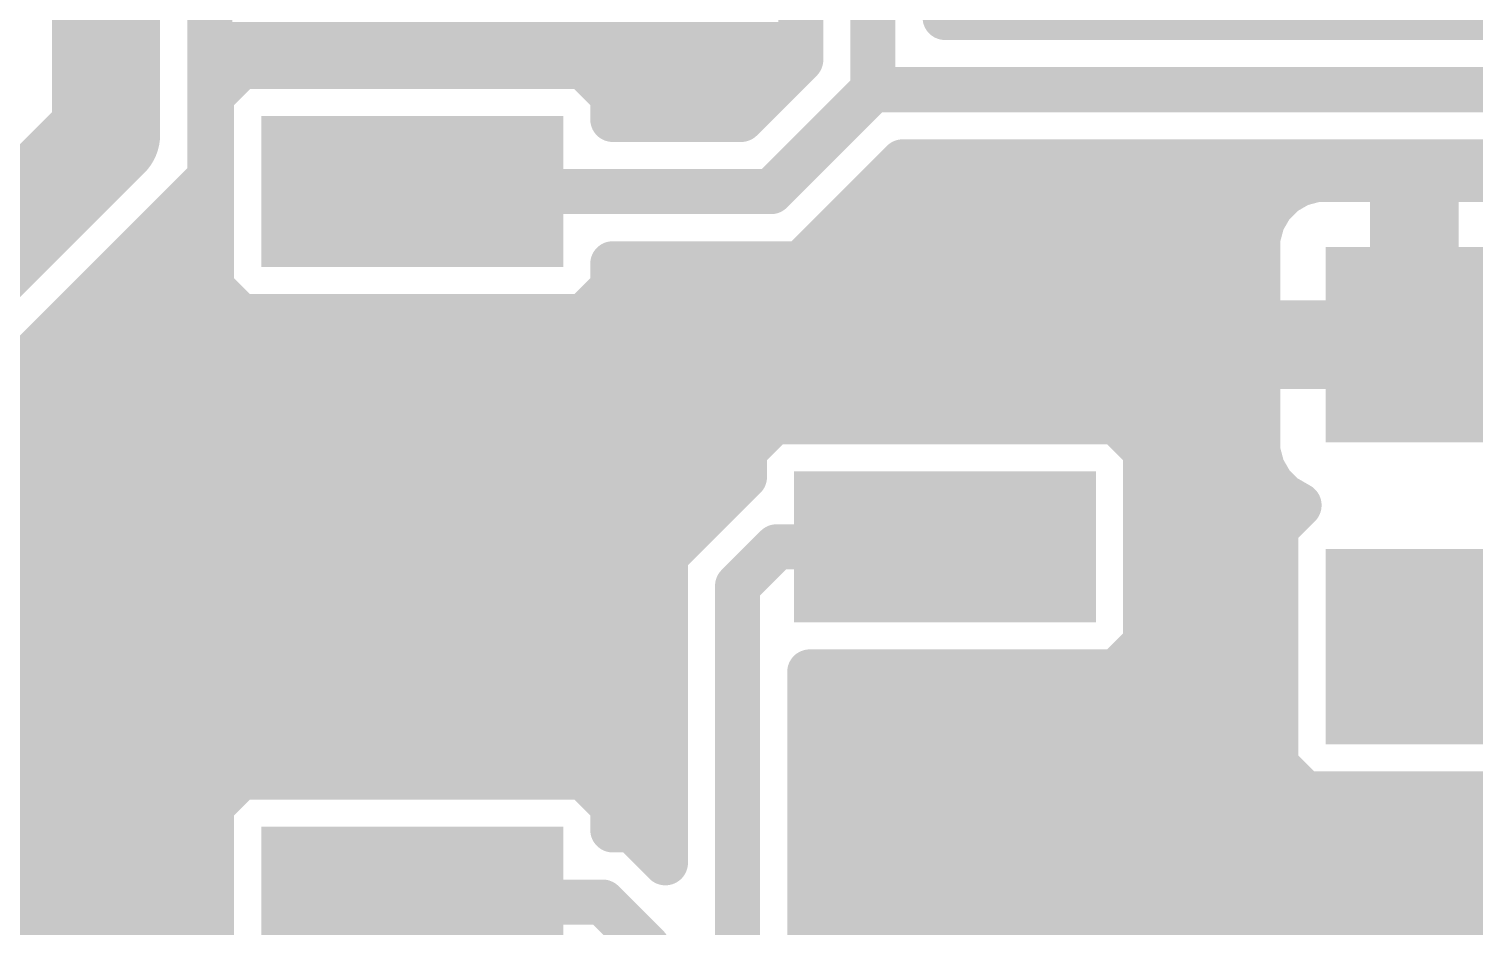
# Model space of a CAD drawing. Extents: x 0 to 38, y 0 to 44.4.
# Drawn here: x 8.46 to 16.59, y 29.33 to 34.38 of the extents above; entities that cross this region are included whole.
import ezdxf

# ---------------------------------------------------------------- set-up
doc = ezdxf.new("R2010")
doc.units = 0
doc.layers.add('1', color=22, linetype='CONTINUOUS')

# ---------------------------------------------------------------- blocks, each defined once
blk = doc.blocks.new('RECT')
blk.add_solid([(-0.5, -0.5), (0.5, -0.5), (-0.5, 0.5), (0.5, 0.5)])

msp = doc.modelspace()

# ---------------------------------------------------------------- linework, layer by layer
at = {"layer": '1'}
for points, const_width in [([(8.89, 33.782), (8.89, 37.084)], 0.6096), ([(9.4742, 33.54), (9.4742, 36.842)], 0.254), ([(13.6144, 34.4424), (13.6144, 36.2363)], 0.254), ([(13.208, 36.068), (13.208, 34.036)], 0.254), ([(12.8016, 35.5426), (12.8016, 34.2043)], 0.254), ([(26.5017, 34.4424), (13.6144, 34.4424)], 0.254), ([(9.4742, 34.29), (12.8016, 34.29)], 0.254), ([(9.6483, 34.1664), (9.4846, 34.0027)], 0.254), ([(11.5797, 34.1664), (9.6483, 34.1664)], 0.254), ([(11.7434, 34.0027), (11.5797, 34.1664)], 0.254), ([(12.8016, 34.2043), (12.4657, 33.8684)], 0.254), ([(9.4742, 34.036), (9.5179, 34.036)], 0.254), ([(9.4846, 34.0027), (9.4846, 32.9213)], 0.254), ([(11.7101, 34.036), (12.6333, 34.036)], 0.254), ([(11.7434, 33.8684), (11.7434, 34.0027)], 0.254), ([(13.208, 34.036), (12.634, 33.462)], 0.254), ([(26.67, 34.036), (13.208, 34.036)], 0.254), ([(4.826, 29.718), (8.89, 33.782)], 0.6096), ([(12.4657, 33.8684), (11.7434, 33.8684)], 0.254), ([(9.4742, 33.782), (9.4846, 33.782)], 0.254), ([(13.0404, 33.2937), (13.3763, 33.6296)], 0.254), ([(13.3763, 33.6296), (26.8383, 33.6296)], 0.254), ([(9.132, 33.1978), (9.4742, 33.54)], 0.254), ([(9.4622, 33.528), (9.4846, 33.528)], 0.254), ([(13.2747, 33.528), (15.6947, 33.528)], 0.254), ([(15.6089, 33.505), (15.5221, 33.4549)], 0.254), ([(15.7058, 33.531), (15.6089, 33.505)], 0.254), ([(16.133, 33.531), (15.7058, 33.531)], 0.254), ([(16.133, 32.723), (16.133, 33.531)], 0.254), ([(16.133, 33.528), (16.379, 33.528)], 0.254), ([(16.8062, 33.531), (16.379, 33.531)], 0.254), ([(16.379, 33.531), (16.379, 32.723)], 0.254), ([(10.614, 33.462), (12.634, 33.462)], 0.254), ([(15.5221, 33.4549), (15.4511, 33.3839)], 0.254), ([(15.4511, 33.3839), (15.401, 33.2971)], 0.254), ([(9.2082, 33.274), (9.4846, 33.274)], 0.254), ([(12.8023, 33.0556), (13.0404, 33.2937)], 0.254), ([(13.0207, 33.274), (15.3948, 33.274)], 0.254), ([(15.401, 33.2971), (15.375, 33.2002)], 0.254), ([(16.133, 33.274), (16.379, 33.274)], 0.254), ([(5.4102, 29.476), (9.132, 33.1978)], 0.254), ([(15.375, 33.2002), (15.375, 32.723)], 0.254), ([(8.9542, 33.02), (9.4846, 33.02)], 0.254), ([(11.7434, 32.9213), (11.7434, 33.0556)], 0.254), ([(11.7434, 33.0556), (12.8023, 33.0556)], 0.254), ([(11.7434, 33.02), (15.375, 33.02)], 0.254), ([(16.133, 33.02), (16.379, 33.02)], 0.254), ([(9.4846, 32.9213), (9.6483, 32.7576)], 0.254), ([(11.5797, 32.7576), (11.7434, 32.9213)], 0.254), ([(8.7002, 32.766), (9.6399, 32.766)], 0.254), ([(9.6483, 32.7576), (11.5797, 32.7576)], 0.254), ([(11.5881, 32.766), (15.375, 32.766)], 0.254), ([(16.133, 32.766), (16.379, 32.766)], 0.254), ([(15.375, 32.723), (16.133, 32.723)], 0.254), ([(16.379, 32.723), (16.133, 32.723)], 0.254), ([(16.133, 32.723), (16.133, 32.477)], 0.254), ([(16.379, 32.477), (16.379, 32.723)], 0.254), ([(16.379, 32.723), (17.137, 32.723)], 0.254), ([(8.4462, 32.512), (16.133, 32.512)], 0.254), ([(16.379, 32.512), (17.4946, 32.512)], 0.254), ([(16.133, 32.477), (15.375, 32.477)], 0.254), ([(15.375, 32.477), (15.375, 31.9998)], 0.254), ([(17.137, 32.477), (16.379, 32.477)], 0.254), ([(8.1922, 32.258), (15.375, 32.258)], 0.254), ([(12.6483, 32.1664), (12.4846, 32.0027)], 0.254), ([(14.5797, 32.1664), (12.6483, 32.1664)], 0.254), ([(14.7434, 32.0027), (14.5797, 32.1664)], 0.254), ([(7.9382, 32.004), (12.4859, 32.004)], 0.254), ([(12.4846, 32.0027), (12.4846, 31.8553)], 0.254), ([(14.7421, 32.004), (15.375, 32.004)], 0.254), ([(14.7434, 30.9213), (14.7434, 32.0027)], 0.254), ([(15.375, 31.9998), (15.401, 31.9029)], 0.254), ([(12.4846, 31.8553), (12.2777, 31.6484)], 0.254), ([(15.401, 31.9029), (15.4511, 31.8161)], 0.254), ([(15.4511, 31.8161), (15.5221, 31.7451)], 0.254), ([(7.6842, 31.75), (12.3793, 31.75)], 0.254), ([(14.7434, 31.75), (15.5172, 31.75)], 0.254), ([(15.607, 31.6961), (15.4766, 31.5657)], 0.254), ([(15.5221, 31.7451), (15.607, 31.6961)], 0.254), ([(12.2777, 31.6484), (12.0396, 31.4103)], 0.254), ([(15.4766, 31.5657), (15.4766, 30.2343)], 0.254), ([(7.4302, 31.496), (12.1253, 31.496)], 0.254), ([(12.666, 31.462), (12.446, 31.242)], 0.254), ([(13.614, 31.462), (12.666, 31.462)], 0.254), ([(14.7434, 31.496), (15.4766, 31.496)], 0.254), ([(12.0396, 31.4103), (12.0396, 29.6831)], 0.254), ([(7.1762, 31.242), (12.0396, 31.242)], 0.254), ([(12.446, 31.242), (12.446, 22.86)], 0.254), ([(14.7434, 31.242), (15.4766, 31.242)], 0.254), ([(6.9222, 30.988), (12.0396, 30.988)], 0.254), ([(14.7434, 30.988), (15.4766, 30.988)], 0.254), ([(14.5797, 30.7576), (14.7434, 30.9213)], 0.254), ([(16.256, 30.9), (17.106, 30.9)], 0.254), ([(6.6682, 30.734), (12.0396, 30.734)], 0.254), ([(12.8524, 28.1664), (12.8524, 30.7576)], 0.254), ([(12.8524, 30.7576), (14.5797, 30.7576)], 0.254), ([(12.8524, 30.734), (15.4766, 30.734)], 0.254), ([(6.4142, 30.48), (12.0396, 30.48)], 0.254), ([(12.8524, 30.48), (15.4766, 30.48)], 0.254), ([(6.1602, 30.226), (12.0396, 30.226)], 0.254), ([(12.8524, 30.226), (15.4849, 30.226)], 0.254), ([(15.4766, 30.2343), (15.6403, 30.0706)], 0.254), ([(9.6483, 30.1664), (9.4846, 30.0027)], 0.254), ([(11.5797, 30.1664), (9.6483, 30.1664)], 0.254), ([(11.7434, 30.0027), (11.5797, 30.1664)], 0.254), ([(15.6403, 30.0706), (16.8717, 30.0706)], 0.254), ([(9.4846, 30.0027), (9.4846, 28.9213)], 0.254), ([(11.7434, 29.8684), (11.7434, 30.0027)], 0.254), ([(5.9062, 29.972), (9.4846, 29.972)], 0.254), ([(11.7434, 29.972), (12.0396, 29.972)], 0.254), ([(12.8524, 29.972), (17.4593, 29.972)], 0.254), ([(11.8543, 29.8684), (11.7434, 29.8684)], 0.254), ([(12.0396, 29.6831), (11.8543, 29.8684)], 0.254), ([(5.6522, 29.718), (9.4846, 29.718)], 0.254), ([(12.0047, 29.718), (12.0396, 29.718)], 0.254), ([(12.8524, 29.718), (17.4946, 29.718)], 0.254), ([(5.4102, 29.464), (9.4846, 29.464)], 0.254), ([(10.614, 29.462), (11.686, 29.462)], 0.254), ([(11.686, 29.462), (11.938, 29.21)], 0.254), ([(12.8524, 29.464), (19.9136, 29.464)], 0.254), ([(5.4102, 29.21), (9.4846, 29.21)], 0.254), ([(11.938, 29.21), (11.938, 22.606)], 0.254), ([(12.8524, 29.21), (19.9136, 29.21)], 0.254)]:
    msp.add_lwpolyline(points, dxfattribs=dict(at, const_width=const_width))
for points, const_width in [([(13.6144, 34.5059, 1), (13.6144, 34.3789)], 0.127), ([(13.5509, 34.4424, 1), (13.6779, 34.4424)], 0.127), ([(9.4742, 34.3535, 1), (9.4742, 34.2265)], 0.127), ([(12.8016, 34.2265, 1), (12.8016, 34.3535)], 0.127), ([(9.6483, 34.2299, 1), (9.6483, 34.1029)], 0.127), ([(9.6932, 34.1215, 1), (9.6034, 34.2113)], 0.127), ([(11.6246, 34.2113, 1), (11.5348, 34.1215)], 0.127), ([(11.5797, 34.1029, 1), (11.5797, 34.2299)], 0.127), ([(12.7381, 34.2043, 1), (12.8651, 34.2043)], 0.127), ([(12.8465, 34.1594, 1), (12.7567, 34.2492)], 0.127), ([(9.4742, 34.0995, 1), (9.4742, 33.9725)], 0.127), ([(9.5481, 34.0027, 1), (9.4211, 34.0027)], 0.127), ([(9.4397, 34.0476, 1), (9.5295, 33.9578)], 0.127), ([(9.5179, 33.9725, 1), (9.5179, 34.0995)], 0.127), ([(11.7101, 34.0995, 1), (11.7101, 33.9725)], 0.127), ([(11.8069, 34.0027, 1), (11.6799, 34.0027)], 0.127), ([(11.6985, 33.9578, 1), (11.7883, 34.0476)], 0.127), ([(12.6333, 33.9725, 1), (12.6333, 34.0995)], 0.127), ([(13.208, 34.0995, 1), (13.208, 33.9725)], 0.127), ([(13.1445, 34.036, 1), (13.2715, 34.036)], 0.127), ([(13.2529, 33.9911, 1), (13.1631, 34.0809)], 0.127), ([(8.9978, 33.6742, 1), (8.7822, 33.8898)], 0.3048), ([(8.7376, 33.782, 1), (9.0424, 33.782)], 0.3048), ([(11.7434, 33.9319, 1), (11.7434, 33.8049)], 0.127), ([(11.6799, 33.8684, 1), (11.8069, 33.8684)], 0.127), ([(12.4208, 33.9133, 1), (12.5106, 33.8235)], 0.127), ([(12.4657, 33.8049, 1), (12.4657, 33.9319)], 0.127), ([(9.4742, 33.8455, 1), (9.4742, 33.7185)], 0.127), ([(9.4846, 33.7185, 1), (9.4846, 33.8455)], 0.127), ([(13.3763, 33.6931, 1), (13.3763, 33.5661)], 0.127), ([(13.4212, 33.5847, 1), (13.3314, 33.6745)], 0.127), ([(9.4622, 33.5915, 1), (9.4622, 33.4645)], 0.127), ([(9.5191, 33.4951, 1), (9.4293, 33.5849)], 0.127), ([(9.4846, 33.4645, 1), (9.4846, 33.5915)], 0.127), ([(13.2747, 33.5915, 1), (13.2747, 33.4645)], 0.127), ([(15.5925, 33.5664, 1), (15.6254, 33.4437)], 0.127), ([(15.6407, 33.45, 1), (15.5772, 33.56)], 0.127), ([(15.7058, 33.5945, 1), (15.7058, 33.4675)], 0.127), ([(15.7223, 33.4697, 1), (15.6894, 33.5923)], 0.127), ([(15.6947, 33.4645, 1), (15.6947, 33.5915)], 0.127), ([(16.1965, 33.531, 1), (16.0695, 33.531)], 0.127), ([(16.133, 33.5915, 1), (16.133, 33.4645)], 0.127), ([(16.133, 33.4675, 1), (16.133, 33.5945)], 0.127), ([(16.379, 33.5945, 1), (16.379, 33.4675)], 0.127), ([(16.4425, 33.531, 1), (16.3155, 33.531)], 0.127), ([(16.379, 33.4645, 1), (16.379, 33.5915)], 0.127), ([(9.4107, 33.54, 1), (9.5377, 33.54)], 0.127), ([(10.614, 33.5255, 1), (10.614, 33.3985)], 0.127), ([(12.5891, 33.5069, 1), (12.6789, 33.4171)], 0.127), ([(12.634, 33.3985, 1), (12.634, 33.5255)], 0.127), ([(15.4903, 33.5099, 1), (15.5538, 33.3999)], 0.127), ([(15.567, 33.41, 1), (15.4772, 33.4998)], 0.127), ([(15.4062, 33.4288, 1), (15.496, 33.339)], 0.127), ([(15.5061, 33.3522, 1), (15.3961, 33.4157)], 0.127), ([(9.2082, 33.3375, 1), (9.2082, 33.2105)], 0.127), ([(9.4846, 33.2105, 1), (9.4846, 33.3375)], 0.127), ([(13.0207, 33.3375, 1), (13.0207, 33.2105)], 0.127), ([(12.9955, 33.3386, 1), (13.0853, 33.2488)], 0.127), ([(13.0853, 33.2488, 1), (12.9955, 33.3386)], 0.127), ([(15.346, 33.3288, 1), (15.456, 33.2653)], 0.127), ([(15.4623, 33.2806, 1), (15.3396, 33.3135)], 0.127), ([(15.3948, 33.2105, 1), (15.3948, 33.3375)], 0.127), ([(16.133, 33.3375, 1), (16.133, 33.2105)], 0.127), ([(16.379, 33.2105, 1), (16.379, 33.3375)], 0.127), ([(9.0871, 33.2427, 1), (9.1769, 33.1529)], 0.127), ([(9.1769, 33.1529, 1), (9.0871, 33.2427)], 0.127), ([(15.4385, 33.2002, 1), (15.3115, 33.2002)], 0.127), ([(15.3137, 33.2166, 1), (15.4363, 33.1837)], 0.127), ([(8.9542, 33.0835, 1), (8.9542, 32.9565)], 0.127), ([(9.4846, 32.9565, 1), (9.4846, 33.0835)], 0.127), ([(11.8069, 33.0556, 1), (11.6799, 33.0556)], 0.127), ([(11.7434, 33.1191, 1), (11.7434, 32.9921)], 0.127), ([(11.7434, 33.0835, 1), (11.7434, 32.9565)], 0.127), ([(12.7574, 33.1005, 1), (12.8472, 33.0107)], 0.127), ([(12.8023, 32.9921, 1), (12.8023, 33.1191)], 0.127), ([(15.375, 32.9565, 1), (15.375, 33.0835)], 0.127), ([(16.133, 33.0835, 1), (16.133, 32.9565)], 0.127), ([(16.379, 32.9565, 1), (16.379, 33.0835)], 0.127), ([(9.5295, 32.9662, 1), (9.4397, 32.8764)], 0.127), ([(11.7883, 32.8764, 1), (11.6985, 32.9662)], 0.127), ([(9.4211, 32.9213, 1), (9.5481, 32.9213)], 0.127), ([(11.6799, 32.9213, 1), (11.8069, 32.9213)], 0.127), ([(8.7002, 32.8295, 1), (8.7002, 32.7025)], 0.127), ([(9.6483, 32.8211, 1), (9.6483, 32.6941)], 0.127), ([(9.6399, 32.7025, 1), (9.6399, 32.8295)], 0.127), ([(11.5881, 32.8295, 1), (11.5881, 32.7025)], 0.127), ([(11.5797, 32.6941, 1), (11.5797, 32.8211)], 0.127), ([(15.375, 32.7025, 1), (15.375, 32.8295)], 0.127), ([(16.133, 32.8295, 1), (16.133, 32.7025)], 0.127), ([(16.379, 32.7025, 1), (16.379, 32.8295)], 0.127), ([(9.6034, 32.7127, 1), (9.6932, 32.8025)], 0.127), ([(11.5348, 32.8025, 1), (11.6246, 32.7127)], 0.127), ([(15.375, 32.7865, 1), (15.375, 32.6595)], 0.127), ([(16.133, 32.7865, 1), (16.133, 32.6595)], 0.127), ([(16.1965, 32.723, 1), (16.0695, 32.723)], 0.127), ([(16.133, 32.6595, 1), (16.133, 32.7865)], 0.127), ([(16.4425, 32.723, 1), (16.3155, 32.723)], 0.127), ([(16.379, 32.7865, 1), (16.379, 32.6595)], 0.127), ([(16.379, 32.6595, 1), (16.379, 32.7865)], 0.127), ([(15.3115, 32.723, 1), (15.4385, 32.723)], 0.127), ([(16.0695, 32.723, 1), (16.1965, 32.723)], 0.127), ([(16.3155, 32.723, 1), (16.4425, 32.723)], 0.127), ([(8.4462, 32.5755, 1), (8.4462, 32.4485)], 0.127), ([(16.133, 32.4485, 1), (16.133, 32.5755)], 0.127), ([(16.379, 32.5755, 1), (16.379, 32.4485)], 0.127), ([(15.375, 32.5405, 1), (15.375, 32.4135)], 0.127), ([(15.4385, 32.477, 1), (15.3115, 32.477)], 0.127), ([(16.133, 32.4135, 1), (16.133, 32.5405)], 0.127), ([(16.379, 32.5405, 1), (16.379, 32.4135)], 0.127), ([(16.0695, 32.477, 1), (16.1965, 32.477)], 0.127), ([(16.3155, 32.477, 1), (16.4425, 32.477)], 0.127), ([(15.375, 32.1945, 1), (15.375, 32.3215)], 0.127), ([(12.6483, 32.2299, 1), (12.6483, 32.1029)], 0.127), ([(12.6932, 32.1215, 1), (12.6034, 32.2113)], 0.127), ([(14.6246, 32.2113, 1), (14.5348, 32.1215)], 0.127), ([(14.5797, 32.1029, 1), (14.5797, 32.2299)], 0.127), ([(12.5481, 32.0027, 1), (12.4211, 32.0027)], 0.127), ([(12.4397, 32.0476, 1), (12.5295, 31.9578)], 0.127), ([(12.4859, 31.9405, 1), (12.4859, 32.0675)], 0.127), ([(14.7421, 32.0675, 1), (14.7421, 31.9405)], 0.127), ([(14.8069, 32.0027, 1), (14.6799, 32.0027)], 0.127), ([(14.6985, 31.9578, 1), (14.7883, 32.0476)], 0.127), ([(15.4363, 32.0163, 1), (15.3137, 31.9834)], 0.127), ([(15.3115, 31.9998, 1), (15.4385, 31.9998)], 0.127), ([(15.375, 31.9405, 1), (15.375, 32.0675)], 0.127), ([(12.5295, 31.8104, 1), (12.4397, 31.9002)], 0.127), ([(15.456, 31.9347, 1), (15.346, 31.8712)], 0.127), ([(15.3396, 31.8865, 1), (15.4623, 31.9194)], 0.127), ([(12.4211, 31.8553, 1), (12.5481, 31.8553)], 0.127), ([(15.496, 31.861, 1), (15.4062, 31.7712)], 0.127), ([(15.3961, 31.7843, 1), (15.5061, 31.8478)], 0.127), ([(12.3793, 31.6865, 1), (12.3793, 31.8135)], 0.127), ([(14.7434, 31.8135, 1), (14.7434, 31.6865)], 0.127), ([(15.5538, 31.8001, 1), (15.4903, 31.6901)], 0.127), ([(15.4772, 31.7002, 1), (15.567, 31.79)], 0.127), ([(15.5172, 31.6865, 1), (15.5172, 31.8135)], 0.127), ([(15.6519, 31.6512, 1), (15.5621, 31.741)], 0.127), ([(15.5752, 31.6411, 1), (15.6387, 31.7511)], 0.127), ([(12.2328, 31.6933, 1), (12.3226, 31.6035)], 0.127), ([(12.3226, 31.6035, 1), (12.2328, 31.6933)], 0.127), ([(15.5401, 31.5657, 1), (15.4131, 31.5657)], 0.127), ([(15.4317, 31.6106, 1), (15.5215, 31.5208)], 0.127), ([(12.1253, 31.4325, 1), (12.1253, 31.5595)], 0.127), ([(12.666, 31.5255, 1), (12.666, 31.3985)], 0.127), ([(12.7109, 31.4171, 1), (12.6211, 31.5069)], 0.127), ([(13.614, 31.3985, 1), (13.614, 31.5255)], 0.127), ([(14.7434, 31.5595, 1), (14.7434, 31.4325)], 0.127), ([(15.4766, 31.4325, 1), (15.4766, 31.5595)], 0.127), ([(12.1031, 31.4103, 1), (11.9761, 31.4103)], 0.127), ([(11.9947, 31.4552, 1), (12.0845, 31.3654)], 0.127), ([(12.0396, 31.1785, 1), (12.0396, 31.3055)], 0.127), ([(12.5095, 31.242, 1), (12.3825, 31.242)], 0.127), ([(12.4011, 31.2869, 1), (12.4909, 31.1971)], 0.127), ([(14.7434, 31.3055, 1), (14.7434, 31.1785)], 0.127), ([(15.4766, 31.1785, 1), (15.4766, 31.3055)], 0.127), ([(12.0396, 30.9245, 1), (12.0396, 31.0515)], 0.127), ([(14.7434, 31.0515, 1), (14.7434, 30.9245)], 0.127), ([(15.4766, 30.9245, 1), (15.4766, 31.0515)], 0.127), ([(14.7883, 30.8764, 1), (14.6985, 30.9662)], 0.127), ([(16.256, 30.9635, 1), (16.256, 30.8365)], 0.127), ([(14.6799, 30.9213, 1), (14.8069, 30.9213)], 0.127), ([(12.0396, 30.6705, 1), (12.0396, 30.7975)], 0.127), ([(12.9159, 30.7576, 1), (12.7889, 30.7576)], 0.127), ([(12.8524, 30.8211, 1), (12.8524, 30.6941)], 0.127), ([(12.8524, 30.7975, 1), (12.8524, 30.6705)], 0.127), ([(14.5348, 30.8025, 1), (14.6246, 30.7127)], 0.127), ([(14.5797, 30.6941, 1), (14.5797, 30.8211)], 0.127), ([(15.4766, 30.6705, 1), (15.4766, 30.7975)], 0.127), ([(12.0396, 30.4165, 1), (12.0396, 30.5435)], 0.127), ([(12.8524, 30.5435, 1), (12.8524, 30.4165)], 0.127), ([(15.4766, 30.4165, 1), (15.4766, 30.5435)], 0.127), ([(12.0396, 30.1625, 1), (12.0396, 30.2895)], 0.127), ([(12.8524, 30.2895, 1), (12.8524, 30.1625)], 0.127), ([(15.5215, 30.2792, 1), (15.4317, 30.1894)], 0.127), ([(15.4849, 30.1625, 1), (15.4849, 30.2895)], 0.127), ([(9.6483, 30.2299, 1), (9.6483, 30.1029)], 0.127), ([(9.6932, 30.1215, 1), (9.6034, 30.2113)], 0.127), ([(11.6246, 30.2113, 1), (11.5348, 30.1215)], 0.127), ([(11.5797, 30.1029, 1), (11.5797, 30.2299)], 0.127), ([(15.4131, 30.2343, 1), (15.5401, 30.2343)], 0.127), ([(15.6403, 30.1341, 1), (15.6403, 30.0071)], 0.127), ([(9.5481, 30.0027, 1), (9.4211, 30.0027)], 0.127), ([(9.4397, 30.0476, 1), (9.5295, 29.9578)], 0.127), ([(11.8069, 30.0027, 1), (11.6799, 30.0027)], 0.127), ([(11.6985, 29.9578, 1), (11.7883, 30.0476)], 0.127), ([(15.5954, 30.0257, 1), (15.6852, 30.1155)], 0.127), ([(9.4846, 29.9085, 1), (9.4846, 30.0355)], 0.127), ([(11.7434, 30.0355, 1), (11.7434, 29.9085)], 0.127), ([(12.0396, 29.9085, 1), (12.0396, 30.0355)], 0.127), ([(12.8524, 30.0355, 1), (12.8524, 29.9085)], 0.127), ([(11.7434, 29.9319, 1), (11.7434, 29.8049)], 0.127), ([(11.8992, 29.9133, 1), (11.8094, 29.8235)], 0.127), ([(11.8543, 29.8049, 1), (11.8543, 29.9319)], 0.127), ([(11.6799, 29.8684, 1), (11.8069, 29.8684)], 0.127), ([(9.4846, 29.6545, 1), (9.4846, 29.7815)], 0.127), ([(12.0047, 29.7815, 1), (12.0047, 29.6545)], 0.127), ([(11.9947, 29.6382, 1), (12.0845, 29.728)], 0.127), ([(12.0396, 29.6545, 1), (12.0396, 29.7815)], 0.127), ([(12.8524, 29.7815, 1), (12.8524, 29.6545)], 0.127), ([(11.9761, 29.6831, 1), (12.1031, 29.6831)], 0.127), ([(9.4846, 29.4005, 1), (9.4846, 29.5275)], 0.127), ([(10.614, 29.5255, 1), (10.614, 29.3985)], 0.127), ([(11.7309, 29.5069, 1), (11.6411, 29.4171)], 0.127), ([(11.686, 29.3985, 1), (11.686, 29.5255)], 0.127), ([(12.8524, 29.5275, 1), (12.8524, 29.4005)], 0.127), ([(9.4846, 29.1465, 1), (9.4846, 29.2735)], 0.127), ([(12.0015, 29.21, 1), (11.8745, 29.21)], 0.127), ([(12.8524, 29.2735, 1), (12.8524, 29.1465)], 0.127)]:
    msp.add_lwpolyline(points, format="xyb", dxfattribs=dict(at, const_width=const_width))

# ---------------------------------------------------------------- block references
at = {"layer": '1', "xscale": 0.85, "yscale": 1.7, "rotation": 90}
for p in [(10.614, 33.462), (13.614, 31.462), (10.614, 29.462)]:
    msp.add_blockref('RECT', p, dxfattribs=at)
at = {"layer": '1', "xscale": 1.1, "rotation": 90}
for p in [(16.256, 32.6), (16.256, 30.9)]:
    msp.add_blockref('RECT', p, dxfattribs=at)

doc.saveas('drawing.dxf')
